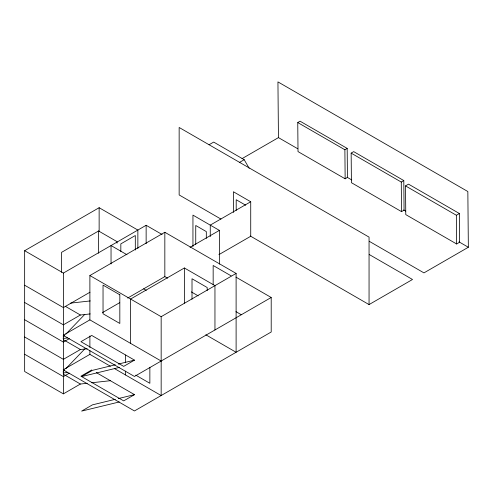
<?xml version="1.0" encoding="UTF-8"?>
<svg xmlns="http://www.w3.org/2000/svg" width="493" height="493" viewBox="0 0 493 493"><rect width="100%" height="100%" fill="white"/><g stroke="black" fill="none" stroke-linecap="round" stroke-linejoin="round"><path stroke-width="0.74" d="M63.129 336.99L64.712 335.332M65.772 334.229L84.814 314.355M63.129 371.5L64.712 369.842M65.772 368.739L84.814 348.871M297.754 122.547L300.052 121.192L347.183 148.405L347.448 177.449L345.149 178.805L298.019 151.597L297.754 122.547L344.884 149.761L345.149 178.805M344.884 149.761L347.183 148.405M351.152 153.12L353.678 151.628L403.798 180.561L404.063 210.141L401.536 211.633L351.417 182.693L351.152 153.12L401.271 182.053L401.536 211.633M401.271 182.053L403.798 180.561M405.517 185.904L408.506 184.142L459.371 213.512L459.63 242.223L456.641 243.98L405.776 214.615L405.517 185.904L456.382 215.268L456.641 243.98M456.382 215.268L459.371 213.512M87.187 383.277L80.384 384.035L63.375 393.858L24.65 371.5L24.65 250.709L99.136 207.707L137.861 230.065L137.861 248.466M209.057 144.751L213.685 142.083L244.195 159.695L249.181 168.292M117.044 243.185L117.044 241.65L98.569 230.983L61.539 252.367L61.539 272.302M242.008 158.654L278.446 137.615L297.772 148.769M239.573 162.37L244.195 159.695M24.65 250.709L63.375 273.067L146.138 225.283L162.105 234.502M161.162 361.024L89.886 319.877L89.886 275.544L164.835 232.271L236.11 273.424L236.11 352.267L205.827 334.784M89.979 292.22L63.375 307.577L24.65 285.225M218.886 254.647L250.727 236.264L250.727 201.754L210.264 225.116L210.264 236.622M190.058 247.313L219.385 230.385L219.385 264.125M90.213 313.918L80.384 315.015L63.375 324.832L24.65 302.48M89.886 319.877L63.178 335.302L134.447 376.449L271.205 297.489L271.205 332.005L134.447 410.959L63.178 369.812L89.886 354.387L110.346 366.2M102.489 312.605L119.75 302.64M127.693 298.049L164.835 276.61L164.835 232.271M214.954 329.965L214.954 285.632L184.382 267.976L130.583 299.041L130.583 343.375M69.359 338.636L63.375 342.093L24.65 319.735M87.187 348.767L80.384 349.525L63.375 359.348L24.65 336.99M89.886 275.544L161.162 316.691L236.11 273.424M69.359 373.146L63.375 376.603L24.65 354.245M91.735 369.953L80.932 376.196L123.694 400.883L134.497 394.646L96.345 372.616M134.497 360.13L123.694 366.373L80.932 341.686L91.735 335.443L134.497 360.13L118.258 364.08M250.321 236.03L369.054 304.582L412.505 279.494L369.195 254.493M278.446 137.615L277.941 81.893L467.845 191.537L468.35 247.252L423.955 272.888L369.319 241.342M115.307 364.795L92.425 370.354L81.622 376.59L119.263 367.445M115.307 399.305L92.425 404.864L81.622 411.107L119.263 401.961M118.258 398.59L134.497 394.646M70.61 303.121L90.256 300.933M63.049 338.475L67.584 337.97M63.049 372.985L67.584 372.48M91.723 382.771L110.617 380.67M347.078 177.24L351.743 179.933M403.718 209.938L405.714 211.09M459.02 241.866L468.35 247.252M250.727 201.754L233.411 191.759L233.411 212.465M245.687 205.217L236.202 199.739L236.202 210.388M220.944 219.071L179.15 194.945L179.15 127.471L369.054 237.115L369.054 304.582M219.385 230.385L192.948 215.121L192.948 246.562M235.95 277.134L271.205 297.489M231.094 275.834L213.161 265.481L213.161 284.615M235.95 311.644L241.268 314.719M127.003 254.764L111.042 245.545L111.042 263.952M164.261 276.271L167.589 278.194M191.315 291.893L198.186 295.862M143.642 288.843L146.279 290.371M65.44 306.381L80.384 315.015M135.785 375.167L149.86 383.295L149.86 367.267M114.308 368.487L161.162 395.54L161.162 316.691M63.492 339.769L80.384 349.525M63.492 374.279L80.384 384.035M207.183 290.556L207.183 287.518L192.011 278.755L192.011 299.257M206.314 238.415L206.314 231.599L195.739 225.492L195.739 244.423M184.382 267.976L184.382 303.14M146.138 225.283L146.138 243.69M135.31 250.019L135.31 235.518L120.828 243.881L120.828 251.51M125.524 355.022L125.524 362.694M125.524 371.13L125.524 374.963M99.136 207.707L99.136 231.482M98.569 230.983L98.569 253.223M89.886 335.986L89.886 347.485M89.886 350.554L89.886 354.387M63.375 273.067L63.375 393.858M119.824 294.789L103.037 285.102L103.037 313.77L119.824 323.463L119.824 294.789"/></g></svg>
